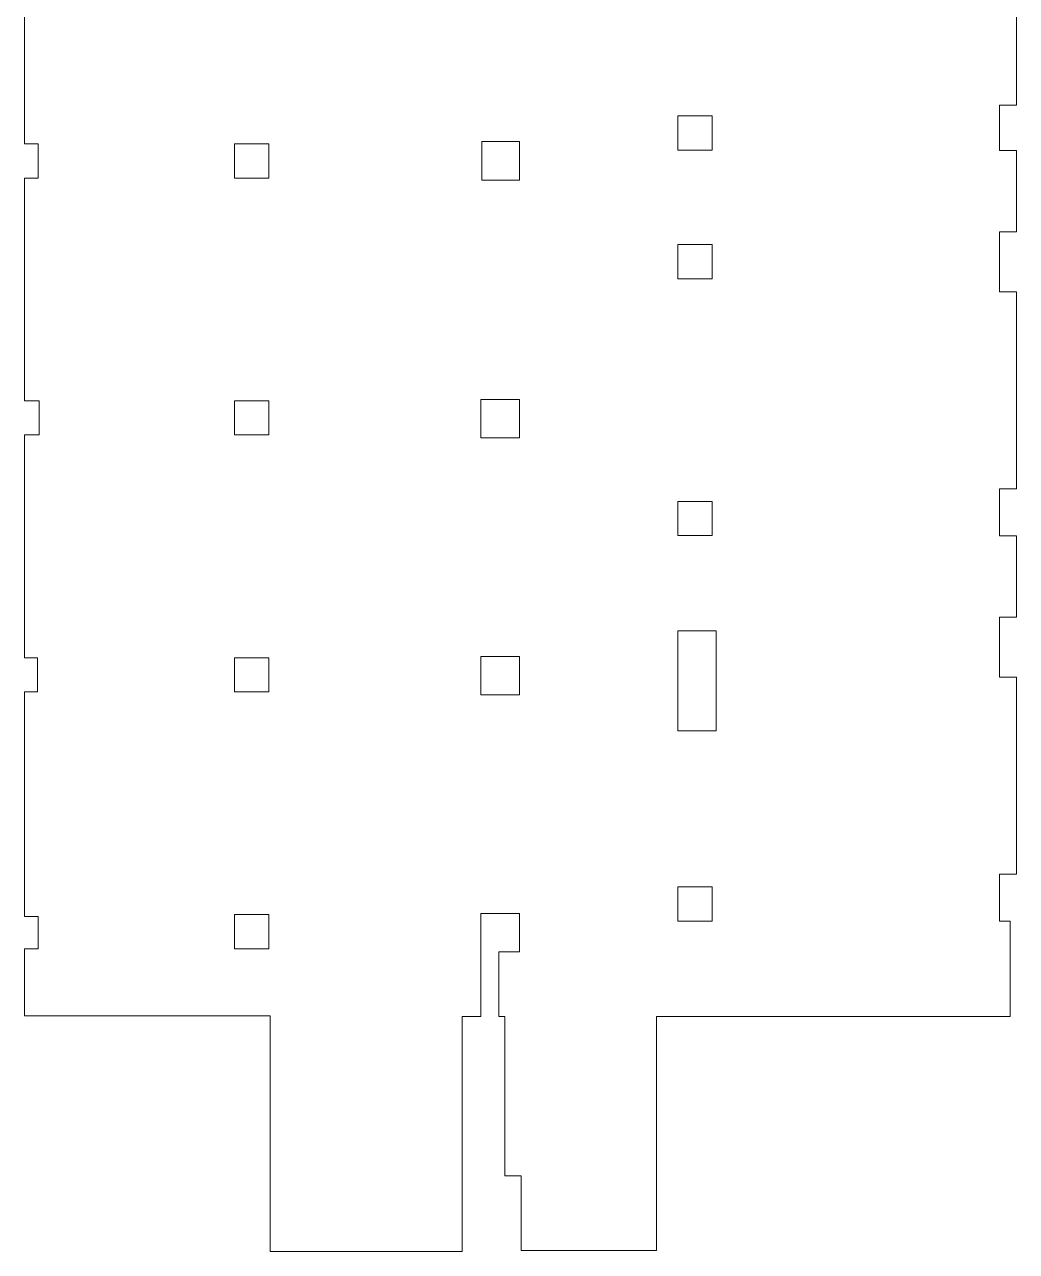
# Model space of a CAD drawing. Header units: millimetres. Extents: x -537608 to 253996, y -217170 to 186033.
# Drawn here: x -235804 to -212636, y -199547 to -170899 of the extents above; entities that cross this region are included whole.
import ezdxf

# ---------------------------------------------------------------- set-up
doc = ezdxf.new("R2010")
doc.units = ezdxf.units.MM
doc.layers.add('PDF _Геометрия', color=7, linetype='Continuous')

msp = doc.modelspace()

# ---------------------------------------------------------------- linework, layer by layer
at = {"layer": 'PDF _Геометрия', "color": 140, "lineweight": 20, "true_color": 0x01a6fe}
for p, q in [((-235803.9734, -173682.7638), (-235803.9734, -168582.7614)), ((-212636.3674, -168720.6002), (-212636.3674, -172780.6031)), ((-220546.3706, -173832.7644), (-220546.3706, -173032.7641)), ((-220546.3706, -173032.7641), (-219746.3713, -173032.7641)), ((-219746.3713, -173032.7641), (-219746.3713, -173832.7644)), ((-212636.3674, -172780.6031), (-213036.3671, -172780.6031)), ((-213036.3671, -172780.6031), (-213036.3671, -173840.6028)), ((-235483.9733, -173682.7638), (-235803.9734, -173682.7638)), ((-235483.9733, -174482.7641), (-235483.9733, -173682.7638)), ((-230896.3733, -174482.7641), (-230896.3733, -173682.7638)), ((-230896.3733, -173682.7638), (-230096.374, -173682.7638)), ((-230096.374, -173682.7638), (-230096.374, -174482.7641)), ((-225126.3727, -174532.7643), (-225126.3727, -173632.7635)), ((-225126.3727, -173632.7635), (-224246.3719, -173632.7635)), ((-224246.3719, -173632.7635), (-224246.3719, -174532.7643)), ((-219746.3713, -173832.7644), (-220546.3706, -173832.7644)), ((-213036.3671, -173840.6028), (-212636.3674, -173840.6028)), ((-212636.3674, -173840.6028), (-212636.3674, -175738.4858)), ((-235803.9734, -179682.7667), (-235803.9734, -174482.7641)), ((-235803.9734, -174482.7641), (-235483.9733, -174482.7641)), ((-230096.374, -174482.7641), (-230896.3733, -174482.7641)), ((-224246.3719, -174532.7643), (-225126.3727, -174532.7643)), ((-212636.3674, -175738.4858), (-213036.3671, -175738.4858)), ((-213036.3671, -175738.4858), (-213036.3671, -177138.4865)), ((-220546.3706, -176832.7648), (-220546.3706, -176032.7645)), ((-220546.3706, -176032.7645), (-219746.3713, -176032.7645)), ((-219746.3713, -176032.7645), (-219746.3713, -176832.7648)), ((-219746.3713, -176832.7648), (-220546.3706, -176832.7648)), ((-213036.3671, -177138.4865), (-212636.3674, -177138.4865)), ((-212636.3674, -177138.4865), (-212636.3674, -181738.4875)), ((-235463.9723, -179682.7667), (-235803.9734, -179682.7667)), ((-235463.9723, -180482.7659), (-235463.9723, -179682.7667)), ((-230896.3733, -180482.7659), (-230896.3733, -179682.7667)), ((-230896.3733, -179682.7667), (-230096.374, -179682.7667)), ((-230096.374, -179682.7667), (-230096.374, -180482.7659)), ((-225146.3716, -180552.767), (-225146.3716, -179652.7674)), ((-225146.3716, -179652.7674), (-224246.3719, -179652.7674)), ((-224246.3719, -179652.7674), (-224246.3719, -180552.767)), ((-235803.9734, -185682.7696), (-235803.9734, -180482.7659)), ((-235803.9734, -180482.7659), (-235463.9723, -180482.7659)), ((-230096.374, -180482.7659), (-230896.3733, -180482.7659)), ((-224246.3719, -180552.767), (-225146.3716, -180552.767)), ((-212636.3674, -181738.4875), (-213036.3671, -181738.4875)), ((-213036.3671, -181738.4875), (-213036.3671, -182838.4881)), ((-220546.3706, -182832.7677), (-220546.3706, -182032.7684)), ((-220546.3706, -182032.7684), (-219746.3713, -182032.7684)), ((-219746.3713, -182032.7684), (-219746.3713, -182832.7677)), ((-219746.3713, -182832.7677), (-220546.3706, -182832.7677)), ((-213036.3671, -182838.4881), (-212636.3674, -182838.4881)), ((-212636.3674, -182838.4881), (-212636.3674, -184738.49)), ((-212636.3674, -184738.49), (-213036.3671, -184738.49)), ((-213036.3671, -184738.49), (-213036.3671, -186138.4897)), ((-220546.3706, -187392.7689), (-220546.3706, -185052.7697)), ((-220546.3706, -185052.7697), (-219646.3709, -185052.7697)), ((-219646.3709, -185052.7697), (-219646.3709, -187392.7689)), ((-235503.972, -185682.7696), (-235803.9734, -185682.7696)), ((-235503.972, -186482.7687), (-235503.972, -185682.7696)), ((-230896.3733, -186482.7687), (-230896.3733, -185682.7696)), ((-230896.3733, -185682.7696), (-230096.374, -185682.7696)), ((-230096.374, -185682.7696), (-230096.374, -186482.7687)), ((-225146.3716, -186552.7678), (-225146.3716, -185652.7681)), ((-225146.3716, -185652.7681), (-224246.3719, -185652.7681)), ((-224246.3719, -185652.7681), (-224246.3719, -186552.7678)), ((-213036.3671, -186138.4897), (-212636.3674, -186138.4897)), ((-212636.3674, -186138.4897), (-212636.3674, -190738.4907)), ((-235803.9734, -191722.77), (-235803.9734, -186482.7687)), ((-235803.9734, -186482.7687), (-235503.972, -186482.7687)), ((-230096.374, -186482.7687), (-230896.3733, -186482.7687)), ((-224246.3719, -186552.7678), (-225146.3716, -186552.7678)), ((-219646.3709, -187392.7689), (-220546.3706, -187392.7689)), ((-212636.3674, -190738.4907), (-213036.3671, -190738.4907)), ((-213036.3671, -190738.4907), (-213036.3671, -191838.4913)), ((-220546.3706, -191832.7709), (-220546.3706, -191032.7695)), ((-220546.3706, -191032.7695), (-219746.3713, -191032.7695)), ((-219746.3713, -191032.7695), (-219746.3713, -191832.7709)), ((-224246.3719, -191652.771), (-225146.3716, -191652.771)), ((-225146.3716, -191652.771), (-225146.3716, -194057.1671)), ((-224246.3719, -192552.7707), (-224246.3719, -191652.771)), ((-235483.9733, -191722.77), (-235803.9734, -191722.77)), ((-235483.9733, -192482.7716), (-235483.9733, -191722.77)), ((-230896.3733, -192482.7716), (-230896.3733, -191682.7702)), ((-230896.3733, -191682.7702), (-230096.374, -191682.7702)), ((-230096.374, -191682.7702), (-230096.374, -192482.7716)), ((-219746.3713, -191832.7709), (-220546.3706, -191832.7709)), ((-213036.3671, -191838.4913), (-212786.3665, -191838.4913)), ((-212786.3665, -191838.4913), (-212786.3665, -194058.4912)), ((-235803.9734, -194047.0031), (-235803.9734, -192482.7716)), ((-235803.9734, -192482.7716), (-235483.9733, -192482.7716)), ((-230096.374, -192482.7716), (-230896.3733, -192482.7716)), ((-224726.3732, -194057.1671), (-224726.3732, -192552.7707)), ((-224726.3732, -192552.7707), (-224246.3719, -192552.7707)), ((-230066.3748, -194047.0031), (-235803.9734, -194047.0031)), ((-230066.3748, -199547.0037), (-230066.3748, -194047.0031)), ((-225146.3716, -194057.1671), (-225586.3731, -194057.1671)), ((-225586.3731, -194057.1671), (-225586.3731, -199547.0037)), ((-224586.3729, -194057.1671), (-224726.3732, -194057.1671)), ((-224586.3729, -197781.6841), (-224586.3729, -194057.1671)), ((-212786.3665, -194058.4912), (-221046.3706, -194058.4912)), ((-221046.3706, -194058.4912), (-221046.3706, -199521.685)), ((-224206.3721, -197781.6841), (-224586.3729, -197781.6841)), ((-224206.3721, -199521.685), (-224206.3721, -197781.6841)), ((-225586.3731, -199547.0037), (-230066.3748, -199547.0037)), ((-221046.3706, -199521.685), (-224206.3721, -199521.685))]:
    msp.add_line(p, q, dxfattribs=at)

doc.saveas('drawing.dxf')
